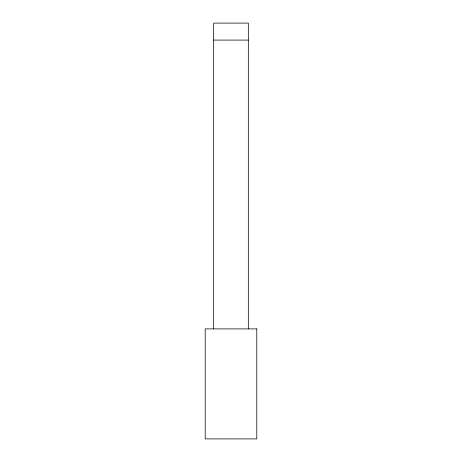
<?xml version="1.0" encoding="UTF-8"?>
<svg xmlns="http://www.w3.org/2000/svg" width="462" height="462" viewBox="0 0 462 462"><rect width="100%" height="100%" fill="white"/><g stroke="black" fill="none" stroke-linecap="round" stroke-linejoin="round"><path stroke-width="0.69" d="M213.675 40.084L248.325 40.084M248.325 328.898L248.325 23.1L213.675 23.1L213.675 328.898M256.797 328.898L205.203 328.898L205.203 438.9L256.797 438.9L256.797 328.898"/></g></svg>
